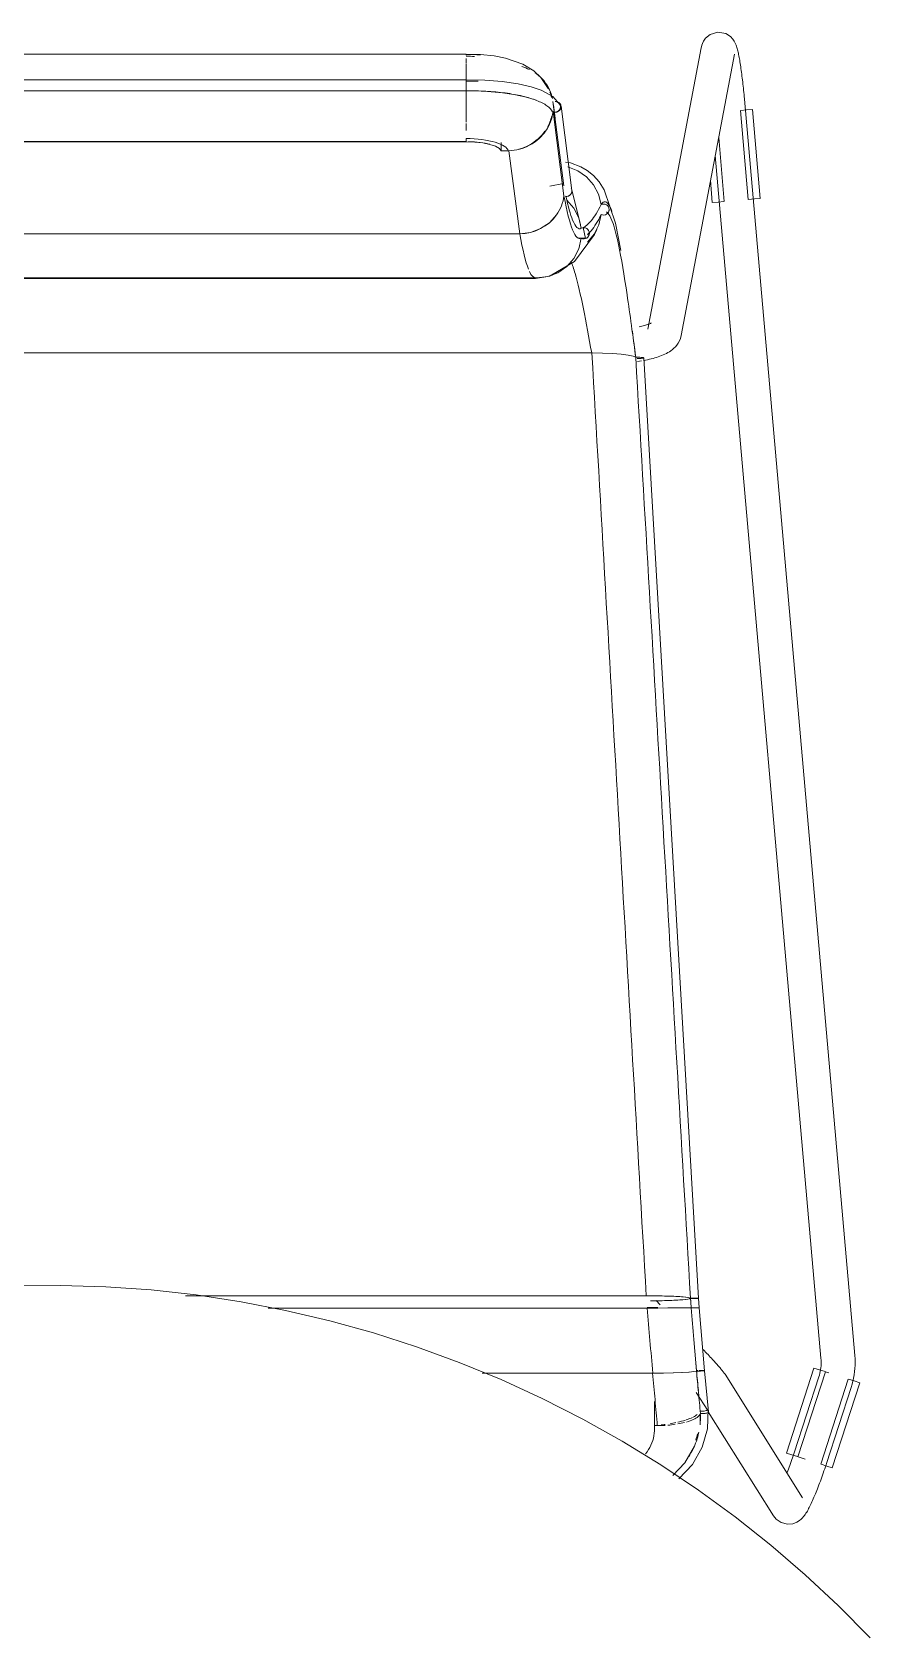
# Model space of a CAD drawing. Header units: millimetres. Extents: x 155927 to 317870, y -36033 to 97293.
# Drawn here: x 162802 to 163096, y 31812 to 32379 of the extents above; entities that cross this region are included whole.
import ezdxf

# ---------------------------------------------------------------- set-up
doc = ezdxf.new("R2010")
doc.units = ezdxf.units.MM
doc.header["$MEASUREMENT"] = 0
doc.layers.add('I-FURN', color=8, linetype='CONTINUOUS', lineweight=9)

msp = doc.modelspace()

# ---------------------------------------------------------------- linework, layer by layer
at = {"layer": 'I-FURN'}
for p, q in [((163039.82, 32377.02), (163039.07, 32375.94)), ((163041.4, 32378.34), (163039.82, 32377.02)), ((163041.4, 32378.34), (163044.15, 32379.18)), ((163044.15, 32379.18), (163046.91, 32378.69)), ((163046.91, 32378.69), (163048.56, 32377.65)), ((163048.56, 32377.65), (163049.42, 32376.74)), ((163049.42, 32376.74), (163049.9, 32376.04)), ((162955.36, 32371.4), (162660.5, 32371.4)), ((162955.36, 32371.23), (162955.36, 32371.4)), ((162955.36, 32371.4), (162960.39, 32371.29)), ((162955.36, 32371.38), (162955.36, 32371.1)), ((162960.39, 32371.29), (162965.21, 32370.78)), ((162965.21, 32370.78), (162969.24, 32369.99)), ((163038.26, 32373.59), (163019.45, 32274.29)), ((163031.24, 32272.06), (163050.05, 32371.35)), ((163038.35, 32374), (163038.26, 32373.59)), ((163038.49, 32374.52), (163038.35, 32374)), ((163038.7, 32375.14), (163038.49, 32374.52)), ((163039.07, 32375.94), (163038.7, 32375.14)), ((163049.9, 32376.04), (163050.2, 32375.48)), ((163050.2, 32375.48), (163050.42, 32375.01)), ((163050.42, 32375.01), (163050.59, 32374.58)), ((163050.59, 32374.58), (163050.73, 32374.17)), ((163050.73, 32374.17), (163050.85, 32373.78)), ((163050.85, 32373.78), (163050.97, 32373.38)), ((163050.97, 32373.38), (163051.08, 32372.98)), ((163051.08, 32372.98), (163051.18, 32372.57)), ((163051.18, 32372.57), (163051.28, 32372.14)), ((163051.28, 32372.14), (163051.38, 32371.7)), ((163051.38, 32371.7), (163051.47, 32371.24)), ((163051.47, 32371.24), (163051.57, 32370.76)), ((163051.57, 32370.76), (163051.67, 32370.26)), ((162955.36, 32369.91), (162955.36, 32368.15)), ((162955.36, 32367.88), (162955.36, 32365.3)), ((162955.36, 32362.12), (162955.36, 32365.14)), ((162955.36, 32365.13), (162955.36, 32362.12)), ((162969.24, 32369.99), (162975.29, 32367.86)), ((162975.29, 32367.86), (162979.17, 32365.47)), ((162979.17, 32365.47), (162981.65, 32363.18)), ((163051.67, 32370.26), (163051.76, 32369.75)), ((163051.76, 32369.75), (163051.85, 32369.22)), ((163051.85, 32369.22), (163051.95, 32368.67)), ((163051.95, 32368.67), (163052.04, 32368.1)), ((163052.04, 32368.1), (163052.13, 32367.51)), ((163052.13, 32367.51), (163052.22, 32366.91)), ((163052.22, 32366.91), (163052.31, 32366.29)), ((163052.31, 32366.29), (163052.4, 32365.65)), ((163052.4, 32365.65), (163052.49, 32365)), ((162955.36, 32362.36), (162660.5, 32362.36)), ((162955.36, 32362.36), (162955.36, 32358.4)), ((162955.36, 32362.36), (162961.9, 32362.27)), ((162955.36, 32362.29), (162955.36, 32362.36)), ((162955.36, 32362.09), (162955.36, 32362.29)), ((162955.36, 32361.79), (162955.36, 32362.09)), ((162955.36, 32361.4), (162955.36, 32361.79)), ((162955.36, 32360.95), (162955.36, 32361.4)), ((162955.36, 32360.45), (162955.36, 32360.95)), ((162955.36, 32359.96), (162955.36, 32360.45)), ((162955.36, 32359.48), (162955.36, 32359.96)), ((162955.36, 32359.06), (162955.36, 32359.48)), ((162961.9, 32362.27), (162968.02, 32361.78)), ((162968.02, 32361.78), (162973.64, 32360.94)), ((162973.64, 32360.94), (162978.33, 32359.84)), ((162978.33, 32359.84), (162981.78, 32358.67)), ((162981.65, 32363.18), (162984.33, 32359.28)), ((163052.49, 32365), (163052.58, 32364.34)), ((163052.58, 32364.34), (163052.67, 32363.67)), ((163052.67, 32363.67), (163052.75, 32362.98)), ((163052.75, 32362.98), (163052.84, 32362.28)), ((163052.84, 32362.28), (163052.92, 32361.57)), ((163052.92, 32361.57), (163053, 32360.85)), ((163053, 32360.85), (163053.08, 32360.13)), ((163053.08, 32360.13), (163053.16, 32359.39)), ((162660.5, 32358.4), (162955.36, 32358.4)), ((162955.36, 32358.73), (162955.36, 32359.06)), ((162955.36, 32358.51), (162955.36, 32358.73)), ((162955.36, 32358.41), (162955.36, 32358.51)), ((162955.36, 32354.62), (162955.36, 32358.43)), ((162955.36, 32358.43), (162955.36, 32354.62)), ((162961.58, 32358.32), (162955.36, 32358.4)), ((162955.36, 32354.42), (162955.36, 32347.39)), ((162968.14, 32357.79), (162961.58, 32358.32)), ((162972.16, 32357.2), (162968.14, 32357.79)), ((162976.59, 32356.23), (162972.16, 32357.2)), ((162980.03, 32355.13), (162976.59, 32356.23)), ((162981.78, 32358.67), (162985.9, 32356.49)), ((162984.33, 32359.28), (162984.43, 32359.08)), ((162985.9, 32356.49), (162988.45, 32353.59)), ((162989.81, 32324.96), (162985.97, 32354.65)), ((163053.16, 32359.39), (163053.23, 32358.65)), ((163053.23, 32358.65), (163053.31, 32357.91)), ((163053.31, 32357.91), (163053.38, 32357.16)), ((163053.38, 32357.16), (163053.45, 32356.41)), ((163053.45, 32356.41), (163053.52, 32355.66)), ((163053.52, 32355.66), (163053.53, 32355.5)), ((163092.48, 31912.18), (163053.53, 32355.5)), ((162955.36, 32350), (162955.36, 32350.5)), ((162985.99, 32351.11), (162989.83, 32321.41)), ((162986.12, 32353.46), (162986.74, 32348.68)), ((162992.66, 32323.31), (162988.81, 32353.09)), ((163052.11, 32351.52), (163054.87, 32320.11)), ((163052.24, 32351.53), (163054.3, 32351.71)), ((163054.3, 32351.71), (163056.35, 32351.89)), ((163056.35, 32351.89), (163059.11, 32320.48)), ((162955.36, 32346.87), (162955.36, 32344.41)), ((162955.36, 32340.56), (162660.5, 32340.56)), ((162660.5, 32340.5), (162955.36, 32340.5)), ((162955.36, 32340.5), (162958.39, 32340.39)), ((162958.39, 32340.39), (162961.24, 32340.07)), ((162961.24, 32340.07), (162963.74, 32339.56)), ((162963.74, 32339.56), (162965.72, 32338.89)), ((162965.72, 32338.89), (162967.07, 32338.1)), ((162967.07, 32338.1), (162967.71, 32337.24)), ((162967.71, 32337.24), (162967.71, 32340.25)), ((162967.71, 32337.24), (162970.43, 32337.31)), ((162970.43, 32337.31), (162974.29, 32308.03)), ((163046.43, 32319.37), (163044.44, 32341.97)), ((162992.2, 32332.99), (162990.42, 32333.22)), ((162994.72, 32330.25), (162991.21, 32331.65)), ((162995.8, 32331.69), (162992.2, 32332.99)), ((162998.07, 32330.35), (162995.8, 32331.69)), ((163043.23, 32335.63), (163080.52, 31911.13)), ((162989.69, 32325.74), (162984.87, 32324.78)), ((162997.81, 32328.08), (162994.72, 32330.25)), ((163000.29, 32325.25), (162997.81, 32328.08)), ((163000.24, 32328.57), (162998.07, 32330.35)), ((163002.23, 32326.33), (163000.24, 32328.57)), ((163004.05, 32323.5), (163002.23, 32326.33)), ((163041.5, 32326.89), (163042.19, 32319)), ((162990.3, 32321.25), (162990.8, 32321.21)), ((162990.8, 32321.21), (162991.29, 32321.29)), ((162993.33, 32317.04), (162990.82, 32319.91)), ((162991.29, 32321.29), (162991.74, 32321.49)), ((162991.74, 32321.49), (162992.13, 32321.79)), ((162992.13, 32321.79), (162992.42, 32322.17)), ((162992.61, 32323.55), (162992.42, 32323.99)), ((162992.42, 32322.17), (162992.61, 32322.61)), ((162992.68, 32323.08), (162992.61, 32323.55)), ((162992.61, 32322.61), (162992.68, 32323.08)), ((162992.65, 32323.39), (162995.62, 32311.78)), ((163002.03, 32321.93), (163000.29, 32325.25)), ((163002.93, 32318.3), (163002.03, 32321.93)), ((163008.04, 32311.79), (163004.05, 32323.5)), ((163057.06, 32320.3), (163055, 32320.12)), ((163059.11, 32320.48), (163057.06, 32320.3)), ((162984.71, 32311.9), (162987.2, 32314.64)), ((162995.08, 32313.64), (162993.33, 32317.04)), ((163002.98, 32314.81), (163002.19, 32311.2)), ((163002.2, 32311.2), (163002.98, 32314.81)), ((163002.93, 32318.3), (163003.4, 32318.46)), ((163003.4, 32318.46), (163002.93, 32318.3)), ((163003.46, 32314.66), (163002.98, 32314.81)), ((163002.98, 32314.81), (163003.46, 32314.66)), ((163003.4, 32318.46), (163003.9, 32318.51)), ((163003.9, 32318.51), (163003.4, 32318.46)), ((163003.96, 32314.63), (163003.46, 32314.66)), ((163003.46, 32314.66), (163003.96, 32314.63)), ((163003.9, 32318.51), (163004.39, 32318.43)), ((163004.4, 32318.43), (163003.9, 32318.51)), ((163004.45, 32314.72), (163003.96, 32314.63)), ((163003.96, 32314.63), (163004.45, 32314.72)), ((163004.39, 32318.43), (163004.85, 32318.23)), ((163004.85, 32318.24), (163004.4, 32318.43)), ((163004.9, 32314.93), (163004.45, 32314.72)), ((163004.45, 32314.72), (163004.9, 32314.93)), ((163005.24, 32317.93), (163004.85, 32318.24)), ((163004.85, 32318.23), (163005.24, 32317.93)), ((163005.27, 32315.25), (163004.9, 32314.93)), ((163004.9, 32314.93), (163005.28, 32315.25)), ((163005.24, 32317.93), (163005.54, 32317.53)), ((163005.54, 32317.54), (163005.24, 32317.93)), ((163005.56, 32315.65), (163005.27, 32315.25)), ((163005.28, 32315.25), (163005.57, 32315.65)), ((163005.74, 32317.08), (163005.54, 32317.54)), ((163005.54, 32317.53), (163005.73, 32317.08)), ((163005.74, 32316.11), (163005.56, 32315.65)), ((163005.57, 32315.65), (163005.75, 32316.11)), ((163005.73, 32317.08), (163005.8, 32316.6)), ((163005.81, 32316.6), (163005.74, 32317.08)), ((163005.8, 32316.6), (163005.74, 32316.11)), ((163005.75, 32316.11), (163005.81, 32316.6)), ((163044.24, 32319.18), (163042.19, 32319)), ((163046.3, 32319.36), (163044.24, 32319.18)), ((162974.29, 32308.03), (162978.06, 32308.51)), ((162978.06, 32308.51), (162981.6, 32309.82)), ((162981.6, 32309.82), (162984.71, 32311.9)), ((162995.97, 32309.93), (162995.08, 32313.64)), ((162995.62, 32311.78), (162995.94, 32309.91)), ((162995.97, 32309.93), (162996.44, 32310.09)), ((162996.44, 32310.09), (162995.97, 32309.93)), ((162996.44, 32310.09), (162996.94, 32310.13)), ((162996.94, 32310.13), (162996.44, 32310.09)), ((162997.49, 32306.32), (162996.65, 32310.21)), ((162996.94, 32310.13), (162997.43, 32310.05)), ((162997.43, 32310.05), (162996.94, 32310.13)), ((162997.43, 32310.05), (162997.88, 32309.84)), ((162997.88, 32309.85), (162997.43, 32310.05)), ((162998.27, 32309.53), (162997.88, 32309.85)), ((162997.88, 32309.84), (162998.26, 32309.53)), ((162998.26, 32309.53), (162998.56, 32309.13)), ((162998.56, 32309.13), (162998.27, 32309.53)), ((162998.56, 32309.13), (162998.74, 32308.67)), ((162998.75, 32308.67), (162998.56, 32309.13)), ((162998.74, 32308.67), (162998.81, 32308.18)), ((162998.82, 32308.18), (162998.75, 32308.67)), ((163002.19, 32311.2), (163000.55, 32307.88)), ((163000.56, 32307.87), (163002.2, 32311.2)), ((163000.61, 32307.8), (163001.5, 32309.55)), ((163009.94, 32302.13), (163008.04, 32311.79)), ((162974.29, 32308.03), (162641.57, 32308.03)), ((162641.57, 32308.03), (162974.29, 32308.03)), ((162993.62, 32298.26), (163000.61, 32307.8)), ((162994.91, 32306.41), (162997.79, 32306.45)), ((162995.08, 32302.71), (162995.97, 32306.42)), ((162996.44, 32306.26), (162995.97, 32306.43)), ((162995.97, 32306.42), (162996.44, 32306.26)), ((162996.94, 32306.23), (162996.44, 32306.26)), ((162996.44, 32306.26), (162996.94, 32306.22)), ((162997.43, 32306.31), (162996.94, 32306.23)), ((162996.94, 32306.22), (162997.43, 32306.31)), ((162997.88, 32306.51), (162997.43, 32306.31)), ((162997.43, 32306.31), (162997.88, 32306.51)), ((162998.26, 32306.82), (162997.88, 32306.51)), ((162997.88, 32306.51), (162998.27, 32306.82)), ((163000.55, 32307.88), (162998.15, 32305.04)), ((162998.16, 32305.04), (163000.56, 32307.87)), ((162998.56, 32307.23), (162998.26, 32306.82)), ((162998.27, 32306.82), (162998.56, 32307.22)), ((162998.74, 32307.69), (162998.56, 32307.23)), ((162998.56, 32307.22), (162998.75, 32307.69)), ((162998.81, 32308.18), (162998.74, 32307.69)), ((162998.75, 32307.69), (162998.82, 32308.18)), ((162984.97, 32293.15), (162993.62, 32298.26)), ((162993.32, 32299.32), (162990.82, 32296.45)), ((162990.82, 32296.44), (162993.33, 32299.31)), ((162995.07, 32302.71), (162993.32, 32299.32)), ((162993.33, 32299.31), (162995.08, 32302.71)), ((162980.32, 32292.43), (162635.54, 32292.43)), ((162635.54, 32292.43), (162980.32, 32292.43)), ((162636.07, 32292.28), (162940.87, 32292.28)), ((162940.87, 32292.28), (162979.78, 32292.28)), ((162979.78, 32292.28), (162984.82, 32293.08)), ((162984.11, 32292.91), (162980.32, 32292.43)), ((162980.32, 32292.43), (162984.11, 32292.91)), ((162987.68, 32294.28), (162984.11, 32292.91)), ((162984.11, 32292.91), (162987.68, 32294.27)), ((162984.82, 32293.08), (162988, 32294.45)), ((162990.82, 32296.45), (162987.68, 32294.28)), ((162987.68, 32294.27), (162990.82, 32296.44)), ((163016.9, 32275.32), (163016.41, 32275.22)), ((163017.37, 32275.42), (163016.9, 32275.32)), ((163017.81, 32275.52), (163017.37, 32275.42)), ((163018.24, 32275.63), (163017.81, 32275.52)), ((163018.63, 32275.74), (163018.24, 32275.63)), ((163019, 32275.85), (163018.63, 32275.74)), ((163019.33, 32275.95), (163019, 32275.85)), ((163019.63, 32276.06), (163019.33, 32275.95)), ((163019.9, 32276.16), (163019.63, 32276.06)), ((163020.14, 32276.26), (163019.9, 32276.16)), ((163020.33, 32276.34), (163020.14, 32276.26)), ((163020.48, 32276.42), (163020.33, 32276.34)), ((163020.57, 32276.46), (163020.48, 32276.42)), ((163020.64, 32276.51), (163020.57, 32276.46)), ((163020.67, 32276.52), (163020.64, 32276.51)), ((163030.18, 32269.39), (163029.7, 32268.7)), ((163030.62, 32270.18), (163030.18, 32269.39)), ((163030.98, 32271.07), (163030.62, 32270.18)), ((163031.24, 32272.06), (163030.98, 32271.07)), ((162999.63, 32265.93), (162616.23, 32265.93)), ((162616.23, 32265.93), (162999.63, 32265.93)), ((163003.4, 32265.87), (162999.63, 32265.93)), ((162999.71, 32265.93), (163003.4, 32265.87)), ((163006.93, 32265.72), (163003.4, 32265.87)), ((163003.46, 32265.87), (163006.94, 32265.72)), ((163010.04, 32265.48), (163006.93, 32265.72)), ((163006.98, 32265.72), (163010.04, 32265.48)), ((163012.53, 32265.17), (163010.04, 32265.48)), ((163010.07, 32265.48), (163012.53, 32265.17)), ((163014.28, 32264.8), (163012.53, 32265.17)), ((163012.54, 32265.17), (163014.28, 32264.8)), ((163014.28, 32264.8), (163015.18, 32264.4)), ((163015.18, 32264.4), (163014.28, 32264.8)), ((163015.65, 32264.42), (163015.18, 32264.4)), ((163015.18, 32264.4), (163015.65, 32264.42)), ((163016.15, 32264.42), (163015.65, 32264.42)), ((163015.65, 32264.42), (163016.15, 32264.42)), ((163015.69, 32264), (163016.19, 32264)), ((163016.19, 32264), (163015.69, 32264)), ((163016.52, 32263.08), (163015.8, 32262.98)), ((163016.64, 32264.42), (163016.15, 32264.42)), ((163016.15, 32264.42), (163016.64, 32264.42)), ((163016.19, 32264), (163016.68, 32264.01)), ((163016.68, 32264.01), (163016.19, 32264)), ((163017.24, 32263.19), (163016.52, 32263.08)), ((163017.09, 32264.39), (163016.64, 32264.42)), ((163016.64, 32264.42), (163017.1, 32264.39)), ((163016.68, 32264.01), (163017.13, 32264.03)), ((163017.13, 32264.03), (163016.68, 32264.01)), ((163017.48, 32264.36), (163017.09, 32264.39)), ((163017.1, 32264.39), (163017.48, 32264.36)), ((163017.13, 32264.03), (163017.51, 32264.07)), ((163017.51, 32264.07), (163017.13, 32264.03)), ((163017.78, 32264.32), (163017.48, 32264.36)), ((163017.48, 32264.36), (163017.78, 32264.32)), ((163017.51, 32264.07), (163017.8, 32264.11)), ((163017.8, 32264.11), (163017.51, 32264.07)), ((163017.97, 32264.27), (163017.78, 32264.32)), ((163017.78, 32264.32), (163017.98, 32264.27)), ((163017.8, 32264.11), (163017.98, 32264.16)), ((163017.99, 32264.16), (163017.8, 32264.11)), ((163018.63, 32263.43), (163017.94, 32263.3)), ((163018.04, 32264.21), (163017.97, 32264.27)), ((163017.98, 32264.27), (163018.05, 32264.21)), ((163017.98, 32264.16), (163018.04, 32264.21)), ((163018.05, 32264.21), (163017.99, 32264.16)), ((163037.33, 31932.3), (163018.05, 32264.21)), ((163019.32, 32263.56), (163018.63, 32263.43)), ((163019.98, 32263.71), (163019.32, 32263.56)), ((163020.64, 32263.86), (163019.98, 32263.71)), ((163021.28, 32264.02), (163020.64, 32263.86)), ((163021.91, 32264.19), (163021.28, 32264.02)), ((163022.53, 32264.38), (163021.91, 32264.19)), ((163023.13, 32264.57), (163022.53, 32264.38)), ((163023.73, 32264.78), (163023.13, 32264.57)), ((163024.31, 32265), (163023.73, 32264.78)), ((163024.88, 32265.23), (163024.31, 32265)), ((163025.44, 32265.48), (163024.88, 32265.23)), ((163025.99, 32265.76), (163025.44, 32265.48)), ((163026.52, 32266.05), (163025.99, 32265.76)), ((163027.07, 32266.37), (163026.52, 32266.05)), ((163027.6, 32266.73), (163027.07, 32266.37)), ((163028.13, 32267.13), (163027.6, 32266.73)), ((163028.66, 32267.58), (163028.13, 32267.13)), ((163029.19, 32268.1), (163028.66, 32267.58)), ((163029.7, 32268.7), (163029.19, 32268.1)), ((162812.25, 31936.87), (162796.25, 31936.72)), ((162828.24, 31936.38), (162812.25, 31936.87)), ((162844.2, 31935.25), (162828.24, 31936.38)), ((162860.1, 31933.48), (162844.2, 31935.25)), ((163018.88, 31933.2), (162856.28, 31933.2)), ((162856.28, 31933.2), (163018.88, 31933.2)), ((162875.92, 31931.07), (162860.1, 31933.48)), ((162891.63, 31928.04), (162875.92, 31931.07)), ((163019.15, 31928.88), (162885.51, 31928.88)), ((162885.51, 31928.88), (163019.15, 31928.88)), ((163022.67, 31933.17), (163018.88, 31933.2)), ((163022.93, 31928.88), (163019.15, 31928.88)), ((163019.15, 31928.88), (163022.93, 31928.88)), ((163019.16, 31929.01), (163022.94, 31929.01)), ((163022.94, 31929.01), (163019.16, 31929.01)), ((163020.42, 31931.41), (163022.67, 31931.44)), ((163023.84, 31930.03), (163022.37, 31931.56)), ((163026.23, 31933.09), (163022.67, 31933.17)), ((163022.67, 31931.44), (163026.22, 31931.52)), ((163026.5, 31928.89), (163022.93, 31928.88)), ((163022.93, 31928.88), (163026.5, 31928.89)), ((163026.22, 31931.52), (163029.34, 31931.64)), ((163029.36, 31932.97), (163026.23, 31933.09)), ((163026.49, 31929), (163029.62, 31928.99)), ((163029.62, 31928.99), (163026.5, 31929)), ((163029.63, 31928.9), (163026.5, 31928.89)), ((163026.5, 31928.89), (163029.63, 31928.9)), ((163029.34, 31931.64), (163031.84, 31931.8)), ((163031.86, 31932.81), (163029.36, 31932.97)), ((163029.62, 31928.99), (163032.11, 31928.98)), ((163032.12, 31928.98), (163029.62, 31928.99)), ((163029.63, 31928.9), (163032.14, 31928.91)), ((163032.13, 31928.91), (163029.64, 31928.9)), ((163031.84, 31931.8), (163033.59, 31931.99)), ((163033.61, 31932.61), (163031.86, 31932.81)), ((163032.11, 31928.98), (163033.87, 31928.97)), ((163033.87, 31928.97), (163032.12, 31928.98)), ((163033.88, 31928.92), (163032.14, 31928.91)), ((163032.14, 31928.91), (163033.89, 31928.92)), ((163033.59, 31931.99), (163034.49, 31932.2)), ((163034.5, 31932.4), (163033.61, 31932.61)), ((163034.77, 31928.94), (163033.88, 31928.92)), ((163033.89, 31928.92), (163034.77, 31928.94)), ((163034.49, 31932.2), (163034.96, 31932.2)), ((163034.97, 31932.41), (163034.5, 31932.4)), ((163034.76, 31928.95), (163035.23, 31928.95)), ((163035.24, 31928.95), (163034.77, 31928.95)), ((163035.24, 31928.94), (163034.77, 31928.94)), ((163034.77, 31928.94), (163035.24, 31928.94)), ((163034.96, 31932.2), (163035.46, 31932.19)), ((163035.47, 31932.41), (163034.97, 31932.41)), ((163035.23, 31928.95), (163035.73, 31928.95)), ((163035.73, 31928.95), (163035.24, 31928.95)), ((163035.74, 31928.94), (163035.24, 31928.94)), ((163035.24, 31928.94), (163035.74, 31928.94)), ((163035.46, 31932.19), (163035.95, 31932.2)), ((163035.96, 31932.41), (163035.47, 31932.41)), ((163035.73, 31928.95), (163036.22, 31928.95)), ((163036.22, 31928.95), (163035.73, 31928.95)), ((163036.23, 31928.94), (163035.74, 31928.94)), ((163035.74, 31928.94), (163036.23, 31928.94)), ((163035.95, 31932.2), (163036.4, 31932.21)), ((163036.41, 31932.4), (163035.96, 31932.41)), ((163036.22, 31928.95), (163036.67, 31928.95)), ((163036.68, 31928.95), (163036.22, 31928.95)), ((163036.68, 31928.94), (163036.23, 31928.94)), ((163036.23, 31928.94), (163036.68, 31928.94)), ((163036.4, 31932.21), (163036.78, 31932.23)), ((163036.79, 31932.38), (163036.41, 31932.4)), ((163036.67, 31928.95), (163037.05, 31928.95)), ((163037.06, 31928.95), (163036.68, 31928.95)), ((163037.06, 31928.94), (163036.68, 31928.94)), ((163036.68, 31928.94), (163037.06, 31928.94)), ((163036.78, 31932.23), (163037.08, 31932.25)), ((163037.08, 31932.36), (163036.79, 31932.38)), ((163037.35, 31928.94), (163037.06, 31928.94)), ((163037.06, 31928.94), (163037.36, 31928.94)), ((163037.27, 31932.33), (163037.08, 31932.36)), ((163037.08, 31932.25), (163037.27, 31932.28)), ((163037.33, 31932.3), (163037.27, 31932.33)), ((163037.27, 31932.28), (163037.33, 31932.3)), ((163037.34, 31932.3), (163037.61, 31928.94)), ((163037.54, 31928.95), (163037.61, 31928.94)), ((163037.61, 31928.94), (163037.54, 31928.95)), ((163037.61, 31928.94), (163037.54, 31928.94)), ((163037.54, 31928.94), (163037.61, 31928.94)), ((163039.43, 31906.74), (163037.61, 31928.94)), ((162907.2, 31924.38), (162891.63, 31928.04)), ((162922.62, 31920.1), (162907.2, 31924.38)), ((162937.85, 31915.21), (162922.62, 31920.1)), ((162952.87, 31909.71), (162937.85, 31915.21)), ((163039.41, 31913.78), (163038.97, 31914.25)), ((163039.84, 31913.32), (163039.41, 31913.78)), ((163040.26, 31912.87), (163039.84, 31913.32)), ((163040.68, 31912.42), (163040.26, 31912.87)), ((163041.08, 31911.99), (163040.68, 31912.42)), ((163041.47, 31911.56), (163041.08, 31911.99)), ((163092.49, 31912.13), (163092.48, 31912.18)), ((163092.56, 31910.99), (163092.49, 31912.13)), ((162967.67, 31903.61), (162952.87, 31909.71)), ((163028.38, 31906.01), (163031.48, 31906.13)), ((163031.49, 31906.13), (163028.45, 31906.02)), ((163031.48, 31906.13), (163033.96, 31906.28)), ((163033.96, 31906.28), (163031.52, 31906.13)), ((163033.96, 31906.28), (163035.7, 31906.46)), ((163035.7, 31906.46), (163033.98, 31906.28)), ((163036.58, 31906.65), (163035.7, 31906.46)), ((163035.7, 31906.46), (163036.59, 31906.65)), ((163037.05, 31906.64), (163036.58, 31906.65)), ((163036.59, 31906.65), (163037.06, 31906.64)), ((163037.07, 31906.84), (163036.6, 31906.84)), ((163036.6, 31906.84), (163037.07, 31906.84)), ((163037.55, 31906.64), (163037.05, 31906.64)), ((163037.06, 31906.64), (163037.56, 31906.64)), ((163038.04, 31906.64), (163037.55, 31906.64)), ((163037.56, 31906.64), (163038.05, 31906.64)), ((163038.06, 31906.84), (163037.57, 31906.85)), ((163037.57, 31906.85), (163038.06, 31906.84)), ((163038.49, 31906.66), (163038.04, 31906.64)), ((163038.05, 31906.64), (163038.5, 31906.66)), ((163038.51, 31906.83), (163038.06, 31906.84)), ((163038.06, 31906.84), (163038.51, 31906.83)), ((163038.88, 31906.67), (163038.49, 31906.66)), ((163038.5, 31906.66), (163038.88, 31906.67)), ((163038.89, 31906.81), (163038.51, 31906.83)), ((163038.51, 31906.83), (163038.89, 31906.81)), ((163038.88, 31906.67), (163039.18, 31906.69)), ((163039.17, 31906.69), (163038.88, 31906.67)), ((163039.19, 31906.79), (163038.89, 31906.81)), ((163038.89, 31906.81), (163039.18, 31906.79)), ((163039.18, 31906.79), (163039.37, 31906.77)), ((163039.18, 31906.69), (163039.37, 31906.72)), ((163039.37, 31906.77), (163039.19, 31906.79)), ((163039.44, 31906.74), (163039.37, 31906.77)), ((163039.37, 31906.77), (163039.43, 31906.74)), ((163039.43, 31906.74), (163039.37, 31906.72)), ((163039.37, 31906.72), (163039.44, 31906.74)), ((163040.86, 31892.25), (163039.44, 31906.74)), ((163041.85, 31911.15), (163041.47, 31911.56)), ((163042.22, 31910.75), (163041.85, 31911.15)), ((163042.58, 31910.36), (163042.22, 31910.75)), ((163042.92, 31909.98), (163042.58, 31910.36)), ((163043.25, 31909.62), (163042.92, 31909.98)), ((163043.56, 31909.26), (163043.25, 31909.62)), ((163043.87, 31908.93), (163043.56, 31909.26)), ((163044.15, 31908.6), (163043.87, 31908.93)), ((163044.43, 31908.3), (163044.15, 31908.6)), ((163044.68, 31908), (163044.43, 31908.3)), ((163044.93, 31907.72), (163044.68, 31908)), ((163045.15, 31907.46), (163044.93, 31907.72)), ((163045.37, 31907.2), (163045.15, 31907.46)), ((163045.57, 31906.96), (163045.37, 31907.2)), ((163045.76, 31906.73), (163045.57, 31906.96)), ((163045.94, 31906.51), (163045.76, 31906.73)), ((163046.11, 31906.29), (163045.94, 31906.51)), ((163046.29, 31906.06), (163046.11, 31906.29)), ((163046.47, 31905.8), (163046.29, 31906.06)), ((163078.04, 31907.71), (163068.35, 31877.71)), ((163072.39, 31876.4), (163082.08, 31906.41)), ((163078.04, 31907.71), (163079.99, 31907.08)), ((163079.99, 31907.08), (163081.96, 31906.45)), ((163080.29, 31906.52), (163080.15, 31905.87)), ((163080.4, 31907.17), (163080.29, 31906.52)), ((163080.49, 31907.82), (163080.4, 31907.17)), ((163080.55, 31908.48), (163080.49, 31907.82)), ((163080.53, 31911.13), (163080.57, 31910.47)), ((163080.58, 31909.15), (163080.55, 31908.48)), ((163080.57, 31910.47), (163080.59, 31909.81)), ((163080.59, 31909.81), (163080.58, 31909.15)), ((163082.18, 31906.38), (163083.34, 31906)), ((163092.25, 31905.3), (163092.4, 31906.43)), ((163092.4, 31906.43), (163092.51, 31907.57)), ((163092.51, 31907.57), (163092.57, 31908.71)), ((163092.59, 31909.85), (163092.56, 31910.99)), ((163092.57, 31908.71), (163092.59, 31909.85)), ((162960.97, 31905.91), (163021.09, 31905.91)), ((163021.09, 31905.91), (162960.97, 31905.91)), ((162982.2, 31896.93), (162967.67, 31903.61)), ((163021.09, 31905.91), (163024.85, 31905.94)), ((163024.85, 31905.94), (163021.21, 31905.91)), ((163028.39, 31906.01), (163024.94, 31905.94)), ((163024.95, 31905.94), (163028.38, 31906.01)), ((163046.69, 31905.48), (163046.47, 31905.8)), ((163073.99, 31861.89), (163046.69, 31905.48)), ((163079.78, 31904.57), (163071.07, 31877.75)), ((163079.79, 31904.59), (163079.78, 31904.57)), ((163079.98, 31905.23), (163079.79, 31904.59)), ((163080.15, 31905.87), (163079.98, 31905.23)), ((163090.15, 31903.8), (163080.46, 31873.8)), ((163082.48, 31874.05), (163091.19, 31900.86)), ((163094.19, 31902.5), (163084.5, 31872.49)), ((163090.27, 31903.76), (163092.24, 31903.13)), ((163091.19, 31900.86), (163091.52, 31901.95)), ((163091.52, 31901.95), (163091.81, 31903.06)), ((163091.81, 31903.06), (163092.05, 31904.17)), ((163092.05, 31904.17), (163092.25, 31905.3)), ((163092.24, 31903.13), (163094.19, 31902.5)), ((162996.46, 31889.68), (162982.2, 31896.93)), ((163021.8, 31886.12), (163021.8, 31895.87)), ((163036.52, 31899.11), (163040.56, 31892.66)), ((163010.42, 31881.86), (162996.46, 31889.68)), ((163040.74, 31893.15), (163040.45, 31886.24)), ((163040.79, 31892.29), (163063.82, 31855.52)), ((163022.79, 31887.36), (163021.74, 31887.36)), ((163040.45, 31886.24), (163038.58, 31879.72)), ((163024.05, 31873.48), (163010.42, 31881.86)), ((163035.87, 31880.12), (163032.5, 31874.29)), ((163038.58, 31879.72), (163035.19, 31873.71)), ((163070.96, 31877.42), (163071.07, 31877.75)), ((163037.34, 31864.57), (163024.05, 31873.48)), ((163032.5, 31874.29), (163028.24, 31869.82)), ((163035.19, 31873.71), (163030.44, 31868.56)), ((163070.3, 31877.08), (163068.35, 31877.71)), ((163069.1, 31872.04), (163069.33, 31872.68)), ((163069.33, 31872.68), (163069.57, 31873.34)), ((163069.57, 31873.34), (163069.8, 31874.01)), ((163069.8, 31874.01), (163070.04, 31874.68)), ((163070.04, 31874.68), (163070.27, 31875.36)), ((163070.27, 31875.36), (163070.5, 31876.04)), ((163072.27, 31876.44), (163070.3, 31877.08)), ((163070.5, 31876.04), (163070.73, 31876.73)), ((163070.73, 31876.73), (163070.96, 31877.42)), ((163072.49, 31876.37), (163074.97, 31875.57)), ((163082.55, 31873.12), (163080.58, 31873.76)), ((163081.59, 31871.38), (163081.84, 31872.11)), ((163081.84, 31872.11), (163082.09, 31872.85)), ((163082.09, 31872.85), (163082.33, 31873.59)), ((163082.33, 31873.59), (163082.48, 31874.05)), ((163084.5, 31872.49), (163082.55, 31873.12)), ((163068.63, 31870.78), (163068.86, 31871.4)), ((163068.86, 31871.4), (163069.1, 31872.04)), ((163079.56, 31865.78), (163079.82, 31866.44)), ((163079.82, 31866.44), (163080.07, 31867.12)), ((163080.07, 31867.12), (163080.33, 31867.81)), ((163080.33, 31867.81), (163080.58, 31868.51)), ((163080.58, 31868.51), (163080.84, 31869.21)), ((163080.84, 31869.21), (163081.09, 31869.93)), ((163081.09, 31869.93), (163081.34, 31870.65)), ((163081.34, 31870.65), (163081.59, 31871.38)), ((163050.26, 31855.13), (163037.34, 31864.57)), ((163077.35, 31860.44), (163077.58, 31860.97)), ((163077.58, 31860.97), (163077.82, 31861.51)), ((163077.82, 31861.51), (163078.07, 31862.07)), ((163078.07, 31862.07), (163078.31, 31862.65)), ((163078.31, 31862.65), (163078.56, 31863.25)), ((163078.56, 31863.25), (163078.81, 31863.86)), ((163078.81, 31863.86), (163079.06, 31864.48)), ((163079.06, 31864.48), (163079.31, 31865.12)), ((163079.31, 31865.12), (163079.56, 31865.78)), ((163062.79, 31845.19), (163050.26, 31855.13)), ((163064.72, 31854.4), (163063.82, 31855.52)), ((163074.04, 31854.83), (163074.41, 31855.26)), ((163074.41, 31855.26), (163074.72, 31855.66)), ((163074.72, 31855.66), (163075, 31856.05)), ((163075, 31856.05), (163075.25, 31856.44)), ((163075.25, 31856.44), (163075.49, 31856.83)), ((163075.49, 31856.83), (163075.73, 31857.23)), ((163075.73, 31857.23), (163075.96, 31857.64)), ((163075.96, 31857.64), (163076.19, 31858.07)), ((163076.19, 31858.07), (163076.42, 31858.51)), ((163076.42, 31858.51), (163076.65, 31858.96)), ((163076.65, 31858.96), (163076.88, 31859.44)), ((163076.88, 31859.44), (163077.11, 31859.93)), ((163077.11, 31859.93), (163077.35, 31860.44)), ((163064.72, 31854.4), (163066.45, 31853.17)), ((163066.45, 31853.17), (163068.68, 31852.59)), ((163068.68, 31852.59), (163070.65, 31852.76)), ((163070.65, 31852.76), (163072.03, 31853.28)), ((163072.03, 31853.28), (163072.94, 31853.85)), ((163072.94, 31853.85), (163073.57, 31854.37)), ((163073.57, 31854.37), (163074.04, 31854.83)), ((163074.91, 31834.75), (163062.79, 31845.19)), ((163086.61, 31823.84), (163074.91, 31834.75)), ((163097.86, 31812.46), (163086.61, 31823.84))]:
    msp.add_line(p, q, dxfattribs=at)
for centre, major_axis, ratio, start_param, end_param in [((162955.36, 32367.12), (12.4, 0), 0.287441, 1.332781, 1.570796), ((162955.36, 32355.65), (0, 15.75), 0.000004, 3.431839, 3.614078), ((162974.16, 32323.1), (15.78, 0), 0.955139, 5.929149, 6.170649), ((162990.71, 32323.08), (1.96, 0), 0.955139, 4.501447, 6.790779), ((162974.16, 32323.1), (15.78, 0), 0.955139, 4.720632, 5.68731), ((162974.16, 32323.1), (15.78, 0), 0.955139, 5.687432, 5.928979)]:
    msp.add_ellipse(centre, major_axis=major_axis, ratio=ratio, start_param=start_param, end_param=end_param, dxfattribs=at)
for points in [[(162955.36, 32371.31), (162957.07, 32371.31), (162958.74, 32371.24), (162960.32, 32371.09)], [(162977.66, 32365.96), (162976.79, 32366.37), (162975.9, 32366.76), (162974.97, 32366.99)], [(162955.36, 32361.83), (162956.78, 32361.85), (162958.21, 32361.85), (162959.62, 32361.81)], [(162955.36, 32358.43), (162957.7, 32358.47), (162962.35, 32358.4), (162969.21, 32357.77), (162975.35, 32356.66), (162980.42, 32355.13), (162984.12, 32353.23), (162985.43, 32351.83), (162985.79, 32351.1)], [(162984.9, 32357.99), (162985.15, 32357.36), (162985.31, 32356.71), (162985.45, 32356.05)], [(162970.43, 32337.31), (162971.72, 32337.35), (162974.22, 32337.71), (162977.82, 32339.12), (162980.97, 32341.31), (162983.5, 32344.15), (162985.26, 32347.49), (162985.84, 32349.87), (162985.99, 32351.11)], [(162985.53, 32349.59), (162985.22, 32348.2), (162984.71, 32346.84), (162984.02, 32345.58)], [(162986.75, 32350.93), (162986.58, 32350.91), (162986.41, 32350.91), (162986.25, 32350.95)], [(162983.15, 32344.23), (162981.75, 32342.22), (162979.82, 32340.63), (162977.66, 32339.34)], [(162955.36, 32341.62), (162959.14, 32341.57), (162966.54, 32340.6), (162969.92, 32338.43), (162970.18, 32337.32)], [(162963.73, 32339.61), (162961.68, 32340.16), (162958.97, 32340.44), (162956.19, 32340.53)], [(162977.52, 32339.25), (162976.39, 32338.65), (162975.2, 32338.11), (162973.96, 32337.86)], [(162995.97, 32306.43), (162994.95, 32305.88), (162992.9, 32307.84), (162990.86, 32315.9), (162989.83, 32321.41)], [(162974.29, 32308.03), (162975.29, 32302.3), (162976.3, 32298.11), (162977.3, 32295.5)], [(162977.65, 32294.66), (162978.36, 32293.07), (162979.07, 32292.6), (162979.78, 32292.48)], [(162979.78, 32292.28), (162979.96, 32292.28), (162980.14, 32292.33), (162980.32, 32292.43)], [(163015.16, 32264.41), (163014.78, 32267.47), (163014.39, 32270.57), (163014, 32273.62)], [(162999.71, 32265.93), (163002.9, 32210.57), (163006.1, 32155.15), (163009.29, 32099.69)], [(163015.18, 32264.4), (163018.4, 32209.17), (163024.84, 32098.57), (163031.28, 31987.81), (163034.5, 31932.4)], [(163009.29, 32099.69), (163012.49, 32044.23), (163015.69, 31988.72), (163018.88, 31933.2)], [(163034.76, 31928.95), (163034.72, 31929.49), (163034.63, 31930.58), (163034.54, 31931.66), (163034.49, 31932.2)], [(163034.77, 31928.94), (163034.72, 31929.51), (163034.64, 31930.67), (163034.55, 31931.83), (163034.5, 31932.4)], [(163034.77, 31928.94), (163035.07, 31925.22), (163035.68, 31917.78), (163036.28, 31910.36), (163036.58, 31906.65)], [(163035.29, 31922.63), (163035.32, 31922.22), (163035.36, 31921.81), (163035.39, 31921.4)], [(163035.69, 31917.79), (163035.99, 31914.13), (163036.3, 31910.48), (163036.6, 31906.84)], [(163038.02, 31891.7), (163037.78, 31894.14), (163037.31, 31899.09), (163036.83, 31904.13), (163036.59, 31906.65)], [(163037.31, 31899.75), (163037.07, 31902.1), (163036.84, 31904.46), (163036.6, 31906.84)], [(163022.79, 31887.36), (163022.53, 31890.39), (163021.99, 31896.53), (163021.4, 31902.78), (163021.09, 31905.91)], [(163029.98, 31888.58), (163030.9, 31888.79), (163031.84, 31889.02), (163032.69, 31889.27)], [(163033.02, 31889.42), (163033.83, 31889.69), (163034.64, 31889.97), (163035.19, 31890.27)], [(163038.02, 31891.7), (163037.88, 31891.3), (163037.31, 31890.55), (163035.6, 31889.5), (163033.97, 31888.91), (163033.04, 31888.64)], [(163035.44, 31890.39), (163036.08, 31890.7), (163036.47, 31891.02), (163036.8, 31891.34)], [(163037.98, 31891.27), (163038.02, 31890.07), (163037.98, 31888.87), (163037.86, 31887.69)], [(163037.88, 31888.95), (163037.94, 31889.58), (163037.95, 31890.23), (163037.94, 31890.87)], [(163021.74, 31887.36), (163021.78, 31886.86), (163021.8, 31886.35), (163021.8, 31885.84)], [(163025.58, 31887.46), (163024.67, 31887.4), (163023.74, 31887.37), (163022.79, 31887.36)], [(163024.2, 31887.6), (163024.68, 31887.65), (163025.15, 31887.71), (163025.61, 31887.78)], [(163029.14, 31887.83), (163028.29, 31887.71), (163027.42, 31887.59), (163026.51, 31887.53)], [(163027.32, 31888.04), (163028, 31888.16), (163028.65, 31888.29), (163029.31, 31888.43)], [(163032.37, 31888.46), (163031.63, 31888.27), (163030.83, 31888.11), (163029.99, 31887.96)], [(163036.36, 31882.3), (163036.62, 31883.01), (163036.8, 31883.73), (163036.93, 31884.47)]]:
    msp.add_open_spline(points, degree=3, dxfattribs=at)
for points, knots in [([(162985.78, 32355.76), (162985.62, 32356.53), (162985.05, 32358.44), (162983.49, 32361.3), (162981.49, 32363.48), (162980.1, 32364.49), (162979.7, 32364.76)], [0.0592823, 0.0592823, 0.0592823, 0.0592823, 0.1666667, 0.3333333, 0.5, 0.565028, 0.565028, 0.565028, 0.565028]), ([(162985.99, 32351.11), (162986.13, 32351.05), (162986.34, 32350.98), (162986.63, 32350.94), (162986.91, 32350.92), (162987.21, 32350.96), (162987.5, 32351.04), (162987.77, 32351.15), (162988.08, 32351.35), (162988.4, 32351.66), (162988.64, 32352.03), (162988.77, 32352.38), (162988.82, 32352.7), (162988.82, 32352.97), (162988.79, 32353.23), (162988.72, 32353.48), (162988.6, 32353.73), (162988.41, 32354.03), (162988.09, 32354.34), (162987.69, 32354.55), (162987.34, 32354.65), (162987.08, 32354.69), (162986.91, 32354.69), (162986.84, 32354.69)], [0, 0, 0, 0, 0.0555556, 0.0833333, 0.1111111, 0.1666667, 0.1944444, 0.2222222, 0.2777778, 0.3333333, 0.3888889, 0.4444444, 0.4791667, 0.5138889, 0.5486111, 0.5833333, 0.6180556, 0.6527778, 0.7222222, 0.7916667, 0.8263889, 0.8611111, 0.8888889, 0.8888889, 0.8888889, 0.8888889]), ([(162986.75, 32354.68), (162986.92, 32354.67), (162987.2, 32354.63), (162987.59, 32354.49), (162988, 32354.23), (162988.46, 32353.71), (162988.71, 32352.85), (162988.48, 32352.06), (162988.09, 32351.53), (162987.7, 32351.21), (162987.4, 32351.07), (162987.24, 32351.02)], [-0.875, -0.875, -0.875, -0.875, -0.8125, -0.765625, -0.71875, -0.625, -0.5, -0.375, -0.3125, -0.25, -0.1875, -0.1875, -0.1875, -0.1875]), ([(162995.97, 32309.93), (162994.95, 32309.38), (162993.13, 32311.11), (162991.32, 32317.6), (162990.53, 32321.31)], [0, 0, 0, 0, 0.5, 0.8877852, 0.8877852, 0.8877852, 0.8877852]), ([(163006.78, 32315.88), (163006.52, 32316.6), (163005.24, 32319.62), (163003.96, 32319.85), (163002.93, 32318.3)], [0.6866019, 0.6866019, 0.6866019, 0.6866019, 0.75, 1, 1, 1, 1]), ([(163002.93, 32318.3), (163001.77, 32315.9), (162999.68, 32312.47), (162997.59, 32310.68), (162996.65, 32310.21)], [0, 0, 0, 0, 0.5, 0.9025379, 0.9025379, 0.9025379, 0.9025379]), ([(163002.98, 32314.81), (163001.81, 32312.4), (163000.19, 32309.75), (162998.56, 32308.08), (162998.1, 32307.68)], [0, 0, 0, 0, 0.5, 0.696307, 0.696307, 0.696307, 0.696307]), ([(163015.18, 32264.4), (163014.16, 32271.95), (163012.13, 32287.16), (163009.08, 32305.6), (163006.64, 32313.9), (163005.22, 32315.5), (163004.81, 32315.7)], [0, 0, 0, 0, 0.25, 0.5, 0.75, 0.8499412, 0.8499412, 0.8499412, 0.8499412]), ([(162992.33, 32298.2), (162992.82, 32297.06), (162994.28, 32292.81), (162996.71, 32282.1), (162998.66, 32271.32), (162999.63, 32265.93)], [0.375, 0.375, 0.375, 0.375, 0.5, 0.75, 1, 1, 1, 1]), ([(163018.88, 31933.2), (163020.16, 31933.2), (163022.71, 31933.18), (163026.31, 31933.1), (163029.48, 31932.98), (163032.84, 31932.76), (163034.22, 31932.55), (163034.5, 31932.4)], [-1, -1, -1, -1, -0.833333, -0.666667, -0.5, -0.333333, 0, 0, 0, 0]), ([(163019.15, 31928.88), (163019.49, 31925.05), (163020.18, 31917.39), (163020.86, 31909.74), (163021.21, 31905.91)], [0.0000001, 0.0000001, 0.0000001, 0.0000001, 0.5, 0.9999627, 0.9999627, 0.9999627, 0.9999627]), ([(163034.49, 31932.2), (163034.2, 31932.06), (163032.81, 31931.85), (163029.46, 31931.63), (163026.3, 31931.51), (163023.19, 31931.44), (163021.18, 31931.42), (163020.42, 31931.41)], [-1, -1, -1, -1, -0.6666667, -0.5, -0.3333333, -0.1666667, -0.0664381, -0.0664381, -0.0664381, -0.0664381]), ([(163037.34, 31932.3), (163037.34, 31932.28), (163037.2, 31932.26), (163036.8, 31932.23), (163036.42, 31932.21), (163035.96, 31932.2), (163035.46, 31932.19), (163034.96, 31932.19), (163034.64, 31932.2), (163034.49, 31932.2)], [-0.5, -0.5, -0.5, -0.5, -0.375, -0.3125, -0.25, -0.1875, -0.125, -0.0625, 0, 0, 0, 0]), ([(163034.5, 31932.4), (163034.72, 31932.41), (163035.22, 31932.42), (163035.85, 31932.41), (163036.31, 31932.4), (163036.72, 31932.39), (163037.18, 31932.36), (163037.34, 31932.32), (163037.34, 31932.3)], [-1, -1, -1, -1, -0.90625, -0.8125, -0.765625, -0.71875, -0.625, -0.501507, -0.501507, -0.501507, -0.501507]), ([(163037.92, 31892.43), (163038.14, 31892.42), (163038.63, 31892.42), (163039.38, 31892.51), (163040.05, 31892.66), (163040.48, 31892.84), (163040.63, 31892.95), (163040.68, 31893)], [-1, -1, -1, -1, -0.90625, -0.8125, -0.71875, -0.625, -0.5625, -0.5625, -0.5625, -0.5625]), ([(163040.81, 31892.1), (163040.79, 31892.08), (163040.75, 31892.03), (163040.64, 31891.96), (163040.45, 31891.86), (163040.13, 31891.76), (163039.73, 31891.68), (163039.38, 31891.65), (163039, 31891.63), (163038.56, 31891.63), (163038.2, 31891.67), (163038.02, 31891.7)], [0.5555556, 0.5555556, 0.5555556, 0.5555556, 0.5833333, 0.6180556, 0.6527778, 0.7222222, 0.7916667, 0.8263889, 0.8611111, 0.9305556, 1, 1, 1, 1]), ([(163021.74, 31887.36), (163021.96, 31884.98), (163021.32, 31881.37), (163019.4, 31878.38), (163018.63, 31877.47)], [0, 0, 0, 0, 0.3333333, 0.5, 0.5, 0.5, 0.5]), ([(163037.42, 31885.01), (163036.98, 31882.93), (163036, 31879.97), (163034.44, 31877.31), (163033.91, 31876.5)], [-0.8210019, -0.8210019, -0.8210019, -0.8210019, -0.6666667, -0.5975811, -0.5975811, -0.5975811, -0.5975811])]:
    msp.add_open_spline(points, degree=3, knots=knots, dxfattribs=at)

doc.saveas('drawing.dxf')
